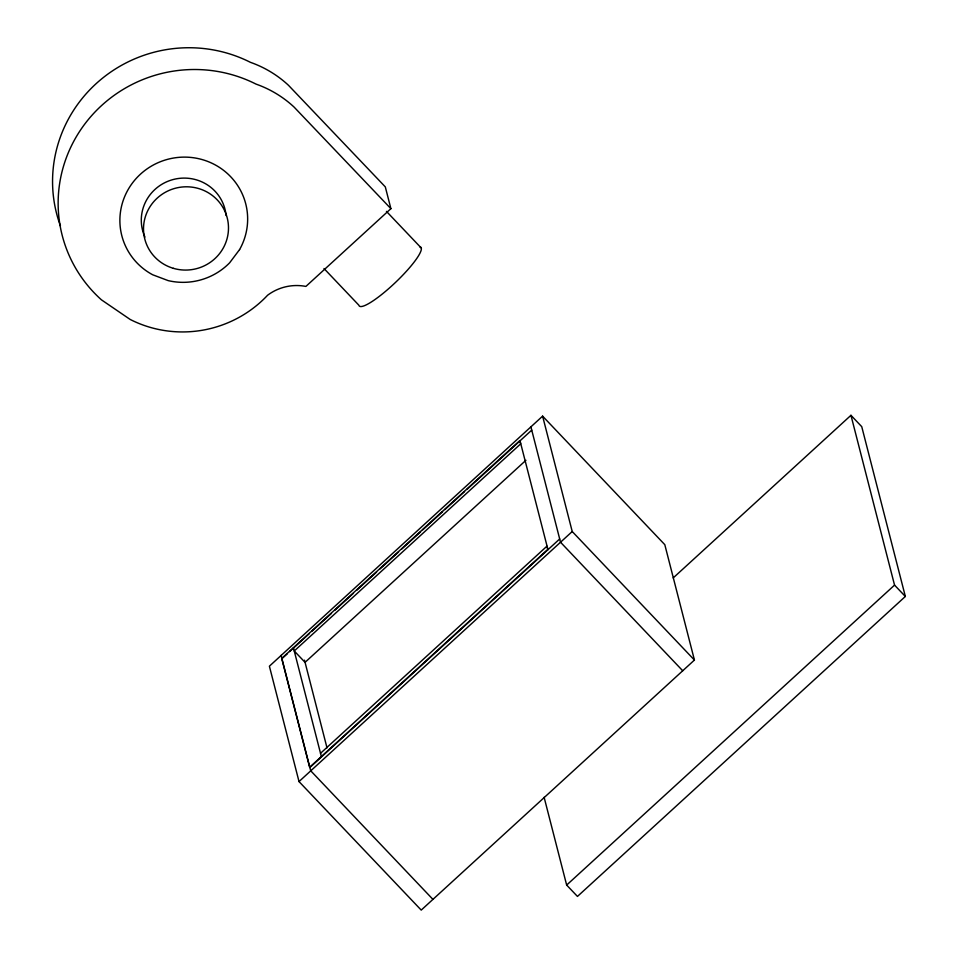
<?xml version="1.0" encoding="UTF-8"?>
<svg xmlns="http://www.w3.org/2000/svg" width="958" height="958" viewBox="0 0 958 958"><rect width="100%" height="100%" fill="white"/><g stroke="black" fill="none" stroke-linecap="round" stroke-linejoin="round"><path stroke-width="1.44" d="M390.9 208.664L305.901 286.418A47.529 46.463 -14.4 0 0 267.617 295.22A114.637 112.05 -14.4 0 1 130.18 319.457L101.428 299.83A135.126 132.072 -14.4 0 1 82.927 126.564A135.126 132.072 -14.4 0 1 255.99 84.088A110.098 107.607 -14.4 0 1 294.046 107.045L390.9 208.664L385.308 186.894L288.454 85.274A110.098 107.607 -14.4 0 0 250.397 62.318A135.126 132.072 -14.4 0 0 99.045 81.071A135.126 132.072 -14.4 0 0 60.45 225.956M542.611 416.143L269.39 666.193L299.016 781.572L421.221 910.1L694.43 660.05L664.804 544.671L542.611 416.143L572.225 531.522L694.43 660.05M281.915 658.661L287.424 653.631M289.627 651.608L309.434 633.489M311.637 631.478L331.444 613.36M334.749 610.33L353.454 593.218M356.759 590.2L376.566 572.082M379.859 569.052L398.576 551.94M401.869 548.922L420.586 531.81M422.789 529.786L442.596 511.668M444.799 509.656L464.606 491.538M466.809 489.526L531.738 430.118M525.93 460.283L305.051 662.349L294.25 650.985L520.649 443.877L519.811 440.608L281.712 658.433L309.65 767.286L547.76 549.449L546.922 546.192L320.523 753.299M309.865 767.502L559.688 538.959M299.016 781.572L572.225 531.522M673.211 577.913L850.955 415.305L861.745 426.669L905.346 596.463L577.458 896.425L566.657 885.072L544.12 797.295M566.657 885.072L894.544 585.11L850.955 415.305M894.544 585.11L905.346 596.463M386.445 211.383L421.34 248.086M323.996 268.527L358.879 305.219A42.547 7.892 -43.6 0 0 396.396 281.556A42.547 7.892 -43.6 0 0 419.7 246.805M682.719 670.768L560.526 542.228L530.9 426.849M310.703 770.771L432.932 899.382M520.026 440.836L547.976 549.676M304.5 660.17L327.013 747.875M293.411 647.728L321.361 756.569M281.077 655.392L310.727 770.855M144.945 237.057A42.547 41.577 -14.4 0 1 173.075 179.553A42.547 41.577 -14.4 0 1 226.076 215.514M239.584 249.583L229.633 262.815A63.97 62.521 -14.4 0 1 168.201 280.622L152.693 274.778A63.97 62.521 -14.4 0 1 127.953 189.876A63.97 62.521 -14.4 0 1 214.843 164.692A63.97 62.521 -14.4 0 1 239.584 249.583M173.362 268.324A42.547 41.577 -14.4 0 0 227.453 218.843A42.547 41.577 -14.4 0 0 157.196 198.138A42.547 41.577 -14.4 0 0 173.362 268.324"/></g></svg>
